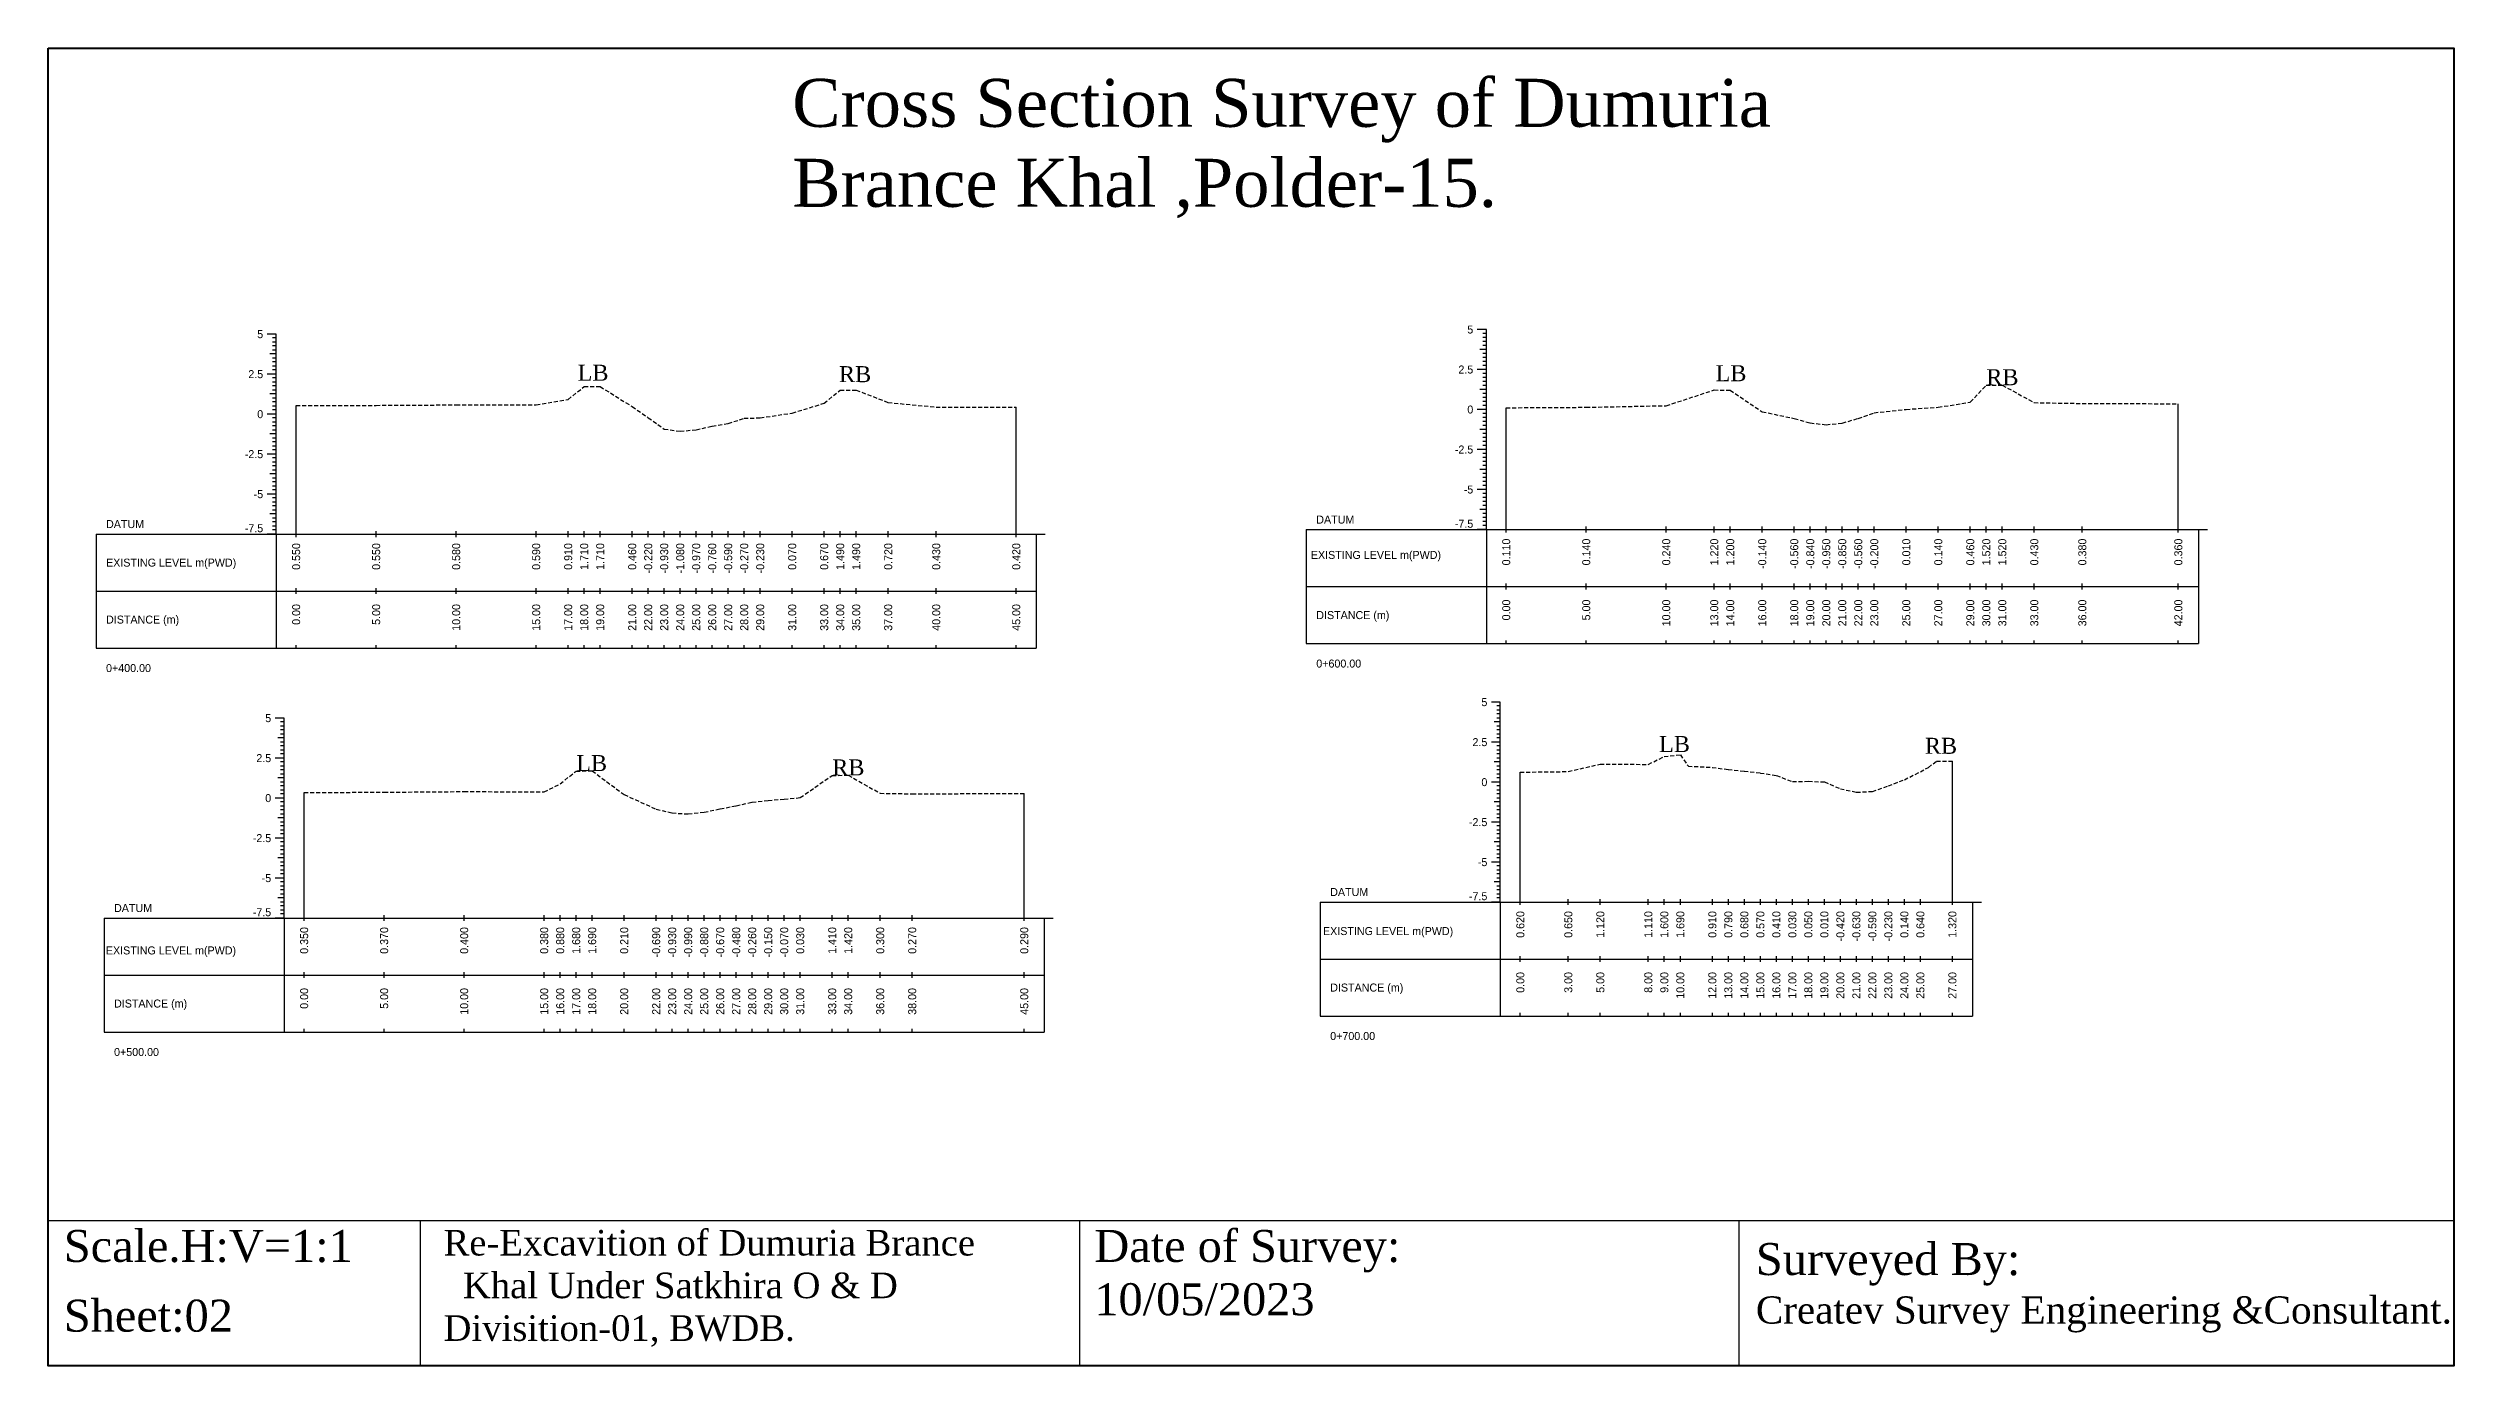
# Model space of a CAD drawing. Header units: inches. Extents: x -603 to 646, y -2572 to -1030.
# Drawn here: x 106.5 to 256.8, y -1231.9 to -1149.5 of the extents above; entities that cross this region are included whole.
import ezdxf
from ezdxf.enums import TextEntityAlignment as Align

# ---------------------------------------------------------------- set-up
doc = ezdxf.new("R2010")
doc.units = ezdxf.units.IN
doc.header["$MEASUREMENT"] = 0
doc.linetypes.add('HIDDEN', pattern=[0.375, 0.25, -0.125])
doc.layers.add('CS_Drawing', color=7, linetype='Continuous')
doc.layers.add('GL', color=3, linetype='HIDDEN')
doc.styles.add('romans', font='romans.shx')

msp = doc.modelspace()

# ---------------------------------------------------------------- linework, layer by layer
at = {"color": 4, "lineweight": 40}
msp.add_lwpolyline([(106.5, -1149.5), (256.84, -1149.5), (256.84, -1231.87), (106.5, -1231.87)], close=True, dxfattribs=at)
for points in [[(256.84, -1149.5), (256.84, -1231.87)], [(106.5, -1222.79), (256.84, -1222.79)], [(106.5, -1222.79), (106.5, -1231.87)], [(129.75, -1222.79), (129.75, -1231.87)], [(170.95, -1222.79), (170.95, -1231.87)], [(212.15, -1222.79), (212.15, -1231.87)]]:
    msp.add_lwpolyline(points)
at = {"layer": 'CS_Drawing'}
for p, q in [((120.75, -1167.38), (120.19, -1167.38)), ((120.75, -1167.38), (120.36, -1167.38)), ((120.75, -1167.38), (120.53, -1167.38)), ((120.75, -1167.62), (120.53, -1167.62)), ((120.75, -1167.88), (120.53, -1167.88)), ((120.75, -1168.12), (120.53, -1168.12)), ((120.75, -1179.88), (120.75, -1167.38)), ((196.38, -1167.09), (195.81, -1167.09)), ((196.38, -1167.09), (195.98, -1167.09)), ((196.38, -1167.09), (196.15, -1167.09)), ((196.38, -1167.34), (196.15, -1167.34)), ((196.38, -1167.59), (196.15, -1167.59)), ((196.38, -1167.84), (196.15, -1167.84)), ((196.38, -1168.09), (196.15, -1168.09)), ((196.38, -1179.59), (196.38, -1167.09)), ((120.75, -1168.62), (120.36, -1168.62)), ((120.75, -1168.38), (120.53, -1168.38)), ((120.75, -1168.62), (120.53, -1168.62)), ((120.75, -1168.88), (120.53, -1168.88)), ((120.75, -1169.12), (120.53, -1169.12)), ((120.75, -1169.38), (120.53, -1169.38)), ((120.75, -1169.62), (120.53, -1169.62)), ((196.38, -1169.59), (195.81, -1169.59)), ((196.38, -1168.34), (195.98, -1168.34)), ((196.38, -1169.59), (195.98, -1169.59)), ((196.38, -1168.34), (196.15, -1168.34)), ((196.38, -1168.59), (196.15, -1168.59)), ((196.38, -1168.84), (196.15, -1168.84)), ((196.38, -1169.09), (196.15, -1169.09)), ((196.38, -1169.34), (196.15, -1169.34)), ((196.38, -1169.59), (196.15, -1169.59)), ((120.75, -1169.88), (120.19, -1169.88)), ((120.75, -1169.88), (120.36, -1169.88)), ((120.75, -1171.12), (120.36, -1171.12)), ((120.75, -1169.88), (120.53, -1169.88)), ((120.75, -1170.12), (120.53, -1170.12)), ((120.75, -1170.38), (120.53, -1170.38)), ((120.75, -1170.62), (120.53, -1170.62)), ((120.75, -1170.88), (120.53, -1170.88)), ((120.75, -1171.12), (120.53, -1171.12)), ((196.38, -1170.84), (195.98, -1170.84)), ((196.38, -1169.84), (196.15, -1169.84)), ((196.38, -1170.09), (196.15, -1170.09)), ((196.38, -1170.34), (196.15, -1170.34)), ((196.38, -1170.59), (196.15, -1170.59)), ((196.38, -1170.84), (196.15, -1170.84)), ((196.38, -1171.09), (196.15, -1171.09)), ((120.75, -1172.38), (120.19, -1172.38)), ((120.75, -1172.38), (120.36, -1172.38)), ((120.75, -1171.38), (120.53, -1171.38)), ((120.75, -1171.62), (120.53, -1171.62)), ((120.75, -1171.88), (120.53, -1171.88)), ((120.75, -1172.12), (120.53, -1172.12)), ((120.75, -1172.38), (120.53, -1172.38)), ((120.75, -1172.62), (120.53, -1172.62)), ((122, -1179.88), (122, -1171.83)), ((167, -1179.88), (167, -1171.95)), ((196.38, -1172.09), (195.81, -1172.09)), ((196.38, -1172.09), (195.98, -1172.09)), ((196.38, -1171.34), (196.15, -1171.34)), ((196.38, -1171.59), (196.15, -1171.59)), ((196.38, -1171.84), (196.15, -1171.84)), ((196.38, -1172.09), (196.15, -1172.09)), ((196.38, -1172.34), (196.15, -1172.34)), ((196.38, -1172.59), (196.15, -1172.59)), ((197.62, -1179.59), (197.62, -1171.98)), ((239.62, -1179.59), (239.62, -1171.73)), ((120.75, -1173.62), (120.36, -1173.62)), ((120.75, -1172.88), (120.53, -1172.88)), ((120.75, -1173.12), (120.53, -1173.12)), ((120.75, -1173.38), (120.53, -1173.38)), ((120.75, -1173.62), (120.53, -1173.62)), ((120.75, -1173.88), (120.53, -1173.88)), ((120.75, -1174.12), (120.53, -1174.12)), ((196.38, -1173.34), (195.98, -1173.34)), ((196.38, -1172.84), (196.15, -1172.84)), ((196.38, -1173.09), (196.15, -1173.09)), ((196.38, -1173.34), (196.15, -1173.34)), ((196.38, -1173.59), (196.15, -1173.59)), ((196.38, -1173.84), (196.15, -1173.84)), ((196.38, -1174.09), (196.15, -1174.09)), ((120.75, -1174.88), (120.19, -1174.88)), ((120.75, -1174.88), (120.36, -1174.88)), ((120.75, -1174.38), (120.53, -1174.38)), ((120.75, -1174.62), (120.53, -1174.62)), ((120.75, -1174.88), (120.53, -1174.88)), ((120.75, -1175.12), (120.53, -1175.12)), ((120.75, -1175.38), (120.53, -1175.38)), ((120.75, -1175.62), (120.53, -1175.62)), ((196.38, -1174.59), (195.81, -1174.59)), ((196.38, -1174.59), (195.98, -1174.59)), ((196.38, -1174.34), (196.15, -1174.34)), ((196.38, -1174.59), (196.15, -1174.59)), ((196.38, -1174.84), (196.15, -1174.84)), ((196.38, -1175.09), (196.15, -1175.09)), ((196.38, -1175.34), (196.15, -1175.34)), ((196.38, -1175.59), (196.15, -1175.59)), ((120.75, -1176.12), (120.36, -1176.12)), ((120.75, -1175.88), (120.53, -1175.88)), ((120.75, -1176.12), (120.53, -1176.12)), ((120.75, -1176.38), (120.53, -1176.38)), ((120.75, -1176.62), (120.53, -1176.62)), ((120.75, -1176.88), (120.53, -1176.88)), ((120.75, -1177.12), (120.53, -1177.12)), ((196.38, -1177.09), (195.81, -1177.09)), ((196.38, -1175.84), (195.98, -1175.84)), ((196.38, -1177.09), (195.98, -1177.09)), ((196.38, -1175.84), (196.15, -1175.84)), ((196.38, -1176.09), (196.15, -1176.09)), ((196.38, -1176.34), (196.15, -1176.34)), ((196.38, -1176.59), (196.15, -1176.59)), ((196.38, -1176.84), (196.15, -1176.84)), ((196.38, -1177.09), (196.15, -1177.09)), ((120.75, -1177.38), (120.19, -1177.38)), ((120.75, -1177.38), (120.36, -1177.38)), ((120.75, -1178.62), (120.36, -1178.62)), ((120.75, -1177.38), (120.53, -1177.38)), ((120.75, -1177.62), (120.53, -1177.62)), ((120.75, -1177.88), (120.53, -1177.88)), ((120.75, -1178.12), (120.53, -1178.12)), ((120.75, -1178.38), (120.53, -1178.38)), ((120.75, -1178.62), (120.53, -1178.62)), ((196.38, -1178.34), (195.98, -1178.34)), ((196.38, -1177.34), (196.15, -1177.34)), ((196.38, -1177.59), (196.15, -1177.59)), ((196.38, -1177.84), (196.15, -1177.84)), ((196.38, -1178.09), (196.15, -1178.09)), ((196.38, -1178.34), (196.15, -1178.34)), ((196.38, -1178.59), (196.15, -1178.59)), ((109.5, -1179.88), (120.75, -1179.88)), ((109.5, -1179.88), (109.5, -1187)), ((120.75, -1179.88), (120.19, -1179.88)), ((120.75, -1179.88), (120.36, -1179.88)), ((120.75, -1178.88), (120.53, -1178.88)), ((120.75, -1179.12), (120.53, -1179.12)), ((120.75, -1179.38), (120.53, -1179.38)), ((120.75, -1179.62), (120.53, -1179.62)), ((120.75, -1179.88), (120.53, -1179.88)), ((120.75, -1179.88), (168.25, -1179.88)), ((120.75, -1179.88), (120.75, -1187)), ((122, -1180.06), (122, -1179.69)), ((127, -1180.06), (127, -1179.69)), ((132, -1180.06), (132, -1179.69)), ((137, -1180.06), (137, -1179.69)), ((139, -1180.06), (139, -1179.69)), ((140, -1180.06), (140, -1179.69)), ((141, -1180.06), (141, -1179.69)), ((143, -1180.06), (143, -1179.69)), ((144, -1180.06), (144, -1179.69)), ((145, -1180.06), (145, -1179.69)), ((146, -1180.06), (146, -1179.69)), ((147, -1180.06), (147, -1179.69)), ((148, -1180.06), (148, -1179.69)), ((149, -1180.06), (149, -1179.69)), ((150, -1180.06), (150, -1179.69)), ((151, -1180.06), (151, -1179.69)), ((153, -1180.06), (153, -1179.69)), ((155, -1180.06), (155, -1179.69)), ((156, -1180.06), (156, -1179.69)), ((157, -1180.06), (157, -1179.69)), ((159, -1180.06), (159, -1179.69)), ((162, -1180.06), (162, -1179.69)), ((167, -1180.06), (167, -1179.69)), ((168.25, -1179.88), (168.81, -1179.88)), ((168.25, -1179.88), (168.64, -1179.88)), ((168.25, -1179.88), (168.47, -1179.88)), ((168.25, -1179.88), (168.25, -1187)), ((185.12, -1179.59), (196.38, -1179.59)), ((185.12, -1179.59), (185.12, -1186.72)), ((196.38, -1179.59), (195.81, -1179.59)), ((196.38, -1179.59), (195.98, -1179.59)), ((196.38, -1178.84), (196.15, -1178.84)), ((196.38, -1179.09), (196.15, -1179.09)), ((196.38, -1179.34), (196.15, -1179.34)), ((196.38, -1179.59), (196.15, -1179.59)), ((196.38, -1179.59), (240.88, -1179.59)), ((196.38, -1179.59), (196.38, -1186.72)), ((197.62, -1179.78), (197.62, -1179.41)), ((202.62, -1179.78), (202.62, -1179.41)), ((207.62, -1179.78), (207.62, -1179.41)), ((210.62, -1179.78), (210.62, -1179.41)), ((211.62, -1179.78), (211.62, -1179.41)), ((213.62, -1179.78), (213.62, -1179.41)), ((215.62, -1179.78), (215.62, -1179.41)), ((216.62, -1179.78), (216.62, -1179.41)), ((217.62, -1179.78), (217.62, -1179.41)), ((218.62, -1179.78), (218.62, -1179.41)), ((219.62, -1179.78), (219.62, -1179.41)), ((220.62, -1179.78), (220.62, -1179.41)), ((222.62, -1179.78), (222.62, -1179.41)), ((224.62, -1179.78), (224.62, -1179.41)), ((226.62, -1179.78), (226.62, -1179.41)), ((227.62, -1179.78), (227.62, -1179.41)), ((228.62, -1179.78), (228.62, -1179.41)), ((230.62, -1179.78), (230.62, -1179.41)), ((233.62, -1179.78), (233.62, -1179.41)), ((239.62, -1179.78), (239.62, -1179.41)), ((240.88, -1179.59), (241.44, -1179.59)), ((240.88, -1179.59), (241.27, -1179.59)), ((240.88, -1179.59), (241.1, -1179.59)), ((240.88, -1179.59), (240.88, -1186.72)), ((185.12, -1183.16), (196.38, -1183.16)), ((196.38, -1183.16), (240.88, -1183.16)), ((196.38, -1183.16), (240.88, -1183.16)), ((197.62, -1183.34), (197.62, -1182.97)), ((202.62, -1183.34), (202.62, -1182.97)), ((207.62, -1183.34), (207.62, -1182.97)), ((210.62, -1183.34), (210.62, -1182.97)), ((211.62, -1183.34), (211.62, -1182.97)), ((213.62, -1183.34), (213.62, -1182.97)), ((215.62, -1183.34), (215.62, -1182.97)), ((216.62, -1183.34), (216.62, -1182.97)), ((217.62, -1183.34), (217.62, -1182.97)), ((218.62, -1183.34), (218.62, -1182.97)), ((219.62, -1183.34), (219.62, -1182.97)), ((220.62, -1183.34), (220.62, -1182.97)), ((222.62, -1183.34), (222.62, -1182.97)), ((224.62, -1183.34), (224.62, -1182.97)), ((226.62, -1183.34), (226.62, -1182.97)), ((227.62, -1183.34), (227.62, -1182.97)), ((228.62, -1183.34), (228.62, -1182.97)), ((230.62, -1183.34), (230.62, -1182.97)), ((233.62, -1183.34), (233.62, -1182.97)), ((239.62, -1183.34), (239.62, -1182.97)), ((109.5, -1183.44), (120.75, -1183.44)), ((120.75, -1183.44), (168.25, -1183.44)), ((120.75, -1183.44), (168.25, -1183.44)), ((122, -1183.62), (122, -1183.25)), ((127, -1183.62), (127, -1183.25)), ((132, -1183.62), (132, -1183.25)), ((137, -1183.62), (137, -1183.25)), ((139, -1183.62), (139, -1183.25)), ((140, -1183.62), (140, -1183.25)), ((141, -1183.62), (141, -1183.25)), ((143, -1183.62), (143, -1183.25)), ((144, -1183.62), (144, -1183.25)), ((145, -1183.62), (145, -1183.25)), ((146, -1183.62), (146, -1183.25)), ((147, -1183.62), (147, -1183.25)), ((148, -1183.62), (148, -1183.25)), ((149, -1183.62), (149, -1183.25)), ((150, -1183.62), (150, -1183.25)), ((151, -1183.62), (151, -1183.25)), ((153, -1183.62), (153, -1183.25)), ((155, -1183.62), (155, -1183.25)), ((156, -1183.62), (156, -1183.25)), ((157, -1183.62), (157, -1183.25)), ((159, -1183.62), (159, -1183.25)), ((162, -1183.62), (162, -1183.25)), ((167, -1183.62), (167, -1183.25)), ((109.5, -1187), (120.75, -1187)), ((120.75, -1187), (168.25, -1187)), ((122, -1187), (122, -1186.81)), ((127, -1187), (127, -1186.81)), ((132, -1187), (132, -1186.81)), ((137, -1187), (137, -1186.81)), ((139, -1187), (139, -1186.81)), ((140, -1187), (140, -1186.81)), ((141, -1187), (141, -1186.81)), ((143, -1187), (143, -1186.81)), ((144, -1187), (144, -1186.81)), ((145, -1187), (145, -1186.81)), ((146, -1187), (146, -1186.81)), ((147, -1187), (147, -1186.81)), ((148, -1187), (148, -1186.81)), ((149, -1187), (149, -1186.81)), ((150, -1187), (150, -1186.81)), ((151, -1187), (151, -1186.81)), ((153, -1187), (153, -1186.81)), ((155, -1187), (155, -1186.81)), ((156, -1187), (156, -1186.81)), ((157, -1187), (157, -1186.81)), ((159, -1187), (159, -1186.81)), ((162, -1187), (162, -1186.81)), ((167, -1187), (167, -1186.81)), ((185.12, -1186.72), (196.38, -1186.72)), ((196.38, -1186.72), (240.88, -1186.72)), ((197.62, -1186.72), (197.62, -1186.53)), ((202.62, -1186.72), (202.62, -1186.53)), ((207.62, -1186.72), (207.62, -1186.53)), ((210.62, -1186.72), (210.62, -1186.53)), ((211.62, -1186.72), (211.62, -1186.53)), ((213.62, -1186.72), (213.62, -1186.53)), ((215.62, -1186.72), (215.62, -1186.53)), ((216.62, -1186.72), (216.62, -1186.53)), ((217.62, -1186.72), (217.62, -1186.53)), ((218.62, -1186.72), (218.62, -1186.53)), ((219.62, -1186.72), (219.62, -1186.53)), ((220.62, -1186.72), (220.62, -1186.53)), ((222.62, -1186.72), (222.62, -1186.53)), ((224.62, -1186.72), (224.62, -1186.53)), ((226.62, -1186.72), (226.62, -1186.53)), ((227.62, -1186.72), (227.62, -1186.53)), ((228.62, -1186.72), (228.62, -1186.53)), ((230.62, -1186.72), (230.62, -1186.53)), ((233.62, -1186.72), (233.62, -1186.53)), ((239.62, -1186.72), (239.62, -1186.53)), ((197.25, -1190.38), (196.69, -1190.38)), ((197.25, -1190.38), (196.86, -1190.38)), ((197.25, -1190.38), (197.03, -1190.38)), ((197.25, -1190.62), (197.03, -1190.62)), ((197.25, -1202.88), (197.25, -1190.38)), ((121.25, -1191.38), (120.69, -1191.38)), ((121.25, -1191.38), (120.86, -1191.38)), ((121.25, -1191.38), (121.03, -1191.38)), ((121.25, -1191.62), (121.03, -1191.62)), ((121.25, -1191.88), (121.03, -1191.88)), ((121.25, -1192.12), (121.03, -1192.12)), ((121.25, -1203.88), (121.25, -1191.38)), ((197.25, -1191.62), (196.86, -1191.62)), ((197.25, -1190.88), (197.03, -1190.88)), ((197.25, -1191.12), (197.03, -1191.12)), ((197.25, -1191.38), (197.03, -1191.38)), ((197.25, -1191.62), (197.03, -1191.62)), ((197.25, -1191.88), (197.03, -1191.88)), ((197.25, -1192.12), (197.03, -1192.12)), ((121.25, -1192.62), (120.86, -1192.62)), ((121.25, -1192.38), (121.03, -1192.38)), ((121.25, -1192.62), (121.03, -1192.62)), ((121.25, -1192.88), (121.03, -1192.88)), ((121.25, -1193.12), (121.03, -1193.12)), ((121.25, -1193.38), (121.03, -1193.38)), ((121.25, -1193.62), (121.03, -1193.62)), ((197.25, -1192.88), (196.69, -1192.88)), ((197.25, -1192.88), (196.86, -1192.88)), ((197.25, -1192.38), (197.03, -1192.38)), ((197.25, -1192.62), (197.03, -1192.62)), ((197.25, -1192.88), (197.03, -1192.88)), ((197.25, -1193.12), (197.03, -1193.12)), ((197.25, -1193.38), (197.03, -1193.38)), ((197.25, -1193.62), (197.03, -1193.62)), ((121.25, -1193.88), (120.69, -1193.88)), ((121.25, -1193.88), (120.86, -1193.88)), ((121.25, -1195.12), (120.86, -1195.12)), ((121.25, -1193.88), (121.03, -1193.88)), ((121.25, -1194.12), (121.03, -1194.12)), ((121.25, -1194.38), (121.03, -1194.38)), ((121.25, -1194.62), (121.03, -1194.62)), ((121.25, -1194.88), (121.03, -1194.88)), ((121.25, -1195.12), (121.03, -1195.12)), ((197.25, -1194.12), (196.86, -1194.12)), ((197.25, -1193.88), (197.03, -1193.88)), ((197.25, -1194.12), (197.03, -1194.12)), ((197.25, -1194.38), (197.03, -1194.38)), ((197.25, -1194.62), (197.03, -1194.62)), ((197.25, -1194.88), (197.03, -1194.88)), ((197.25, -1195.12), (197.03, -1195.12)), ((198.5, -1202.88), (198.5, -1194.76)), ((225.5, -1202.88), (225.5, -1194.06)), ((121.25, -1196.38), (120.69, -1196.38)), ((121.25, -1196.38), (120.86, -1196.38)), ((121.25, -1195.38), (121.03, -1195.38)), ((121.25, -1195.62), (121.03, -1195.62)), ((121.25, -1195.88), (121.03, -1195.88)), ((121.25, -1196.12), (121.03, -1196.12)), ((121.25, -1196.38), (121.03, -1196.38)), ((121.25, -1196.62), (121.03, -1196.62)), ((122.5, -1203.88), (122.5, -1196.03)), ((167.5, -1203.88), (167.5, -1196.09)), ((197.25, -1195.38), (196.69, -1195.38)), ((197.25, -1195.38), (196.86, -1195.38)), ((197.25, -1196.62), (196.86, -1196.62)), ((197.25, -1195.38), (197.03, -1195.38)), ((197.25, -1195.62), (197.03, -1195.62)), ((197.25, -1195.88), (197.03, -1195.88)), ((197.25, -1196.12), (197.03, -1196.12)), ((197.25, -1196.38), (197.03, -1196.38)), ((197.25, -1196.62), (197.03, -1196.62)), ((121.25, -1197.62), (120.86, -1197.62)), ((121.25, -1196.88), (121.03, -1196.88)), ((121.25, -1197.12), (121.03, -1197.12)), ((121.25, -1197.38), (121.03, -1197.38)), ((121.25, -1197.62), (121.03, -1197.62)), ((121.25, -1197.88), (121.03, -1197.88)), ((121.25, -1198.12), (121.03, -1198.12)), ((197.25, -1197.88), (196.69, -1197.88)), ((197.25, -1197.88), (196.86, -1197.88)), ((197.25, -1196.88), (197.03, -1196.88)), ((197.25, -1197.12), (197.03, -1197.12)), ((197.25, -1197.38), (197.03, -1197.38)), ((197.25, -1197.62), (197.03, -1197.62)), ((197.25, -1197.88), (197.03, -1197.88)), ((197.25, -1198.12), (197.03, -1198.12)), ((121.25, -1198.88), (120.69, -1198.88)), ((121.25, -1198.88), (120.86, -1198.88)), ((121.25, -1198.38), (121.03, -1198.38)), ((121.25, -1198.62), (121.03, -1198.62)), ((121.25, -1198.88), (121.03, -1198.88)), ((121.25, -1199.12), (121.03, -1199.12)), ((121.25, -1199.38), (121.03, -1199.38)), ((121.25, -1199.62), (121.03, -1199.62)), ((197.25, -1199.12), (196.86, -1199.12)), ((197.25, -1198.38), (197.03, -1198.38)), ((197.25, -1198.62), (197.03, -1198.62)), ((197.25, -1198.88), (197.03, -1198.88)), ((197.25, -1199.12), (197.03, -1199.12)), ((197.25, -1199.38), (197.03, -1199.38)), ((197.25, -1199.62), (197.03, -1199.62)), ((121.25, -1200.12), (120.86, -1200.12)), ((121.25, -1199.88), (121.03, -1199.88)), ((121.25, -1200.12), (121.03, -1200.12)), ((121.25, -1200.38), (121.03, -1200.38)), ((121.25, -1200.62), (121.03, -1200.62)), ((121.25, -1200.88), (121.03, -1200.88)), ((121.25, -1201.12), (121.03, -1201.12)), ((197.25, -1200.38), (196.69, -1200.38)), ((197.25, -1200.38), (196.86, -1200.38)), ((197.25, -1199.88), (197.03, -1199.88)), ((197.25, -1200.12), (197.03, -1200.12)), ((197.25, -1200.38), (197.03, -1200.38)), ((197.25, -1200.62), (197.03, -1200.62)), ((197.25, -1200.88), (197.03, -1200.88)), ((197.25, -1201.12), (197.03, -1201.12)), ((121.25, -1201.38), (120.69, -1201.38)), ((121.25, -1201.38), (120.86, -1201.38)), ((121.25, -1202.62), (120.86, -1202.62)), ((121.25, -1201.38), (121.03, -1201.38)), ((121.25, -1201.62), (121.03, -1201.62)), ((121.25, -1201.88), (121.03, -1201.88)), ((121.25, -1202.12), (121.03, -1202.12)), ((121.25, -1202.38), (121.03, -1202.38)), ((121.25, -1202.62), (121.03, -1202.62)), ((197.25, -1201.62), (196.86, -1201.62)), ((197.25, -1201.38), (197.03, -1201.38)), ((197.25, -1201.62), (197.03, -1201.62)), ((197.25, -1201.88), (197.03, -1201.88)), ((197.25, -1202.12), (197.03, -1202.12)), ((197.25, -1202.38), (197.03, -1202.38)), ((197.25, -1202.62), (197.03, -1202.62)), ((198.5, -1203.06), (198.5, -1202.69)), ((201.5, -1203.06), (201.5, -1202.69)), ((203.5, -1203.06), (203.5, -1202.69)), ((206.5, -1203.06), (206.5, -1202.69)), ((207.5, -1203.06), (207.5, -1202.69)), ((208.5, -1203.06), (208.5, -1202.69)), ((210.5, -1203.06), (210.5, -1202.69)), ((211.5, -1203.06), (211.5, -1202.69)), ((212.5, -1203.06), (212.5, -1202.69)), ((213.5, -1203.06), (213.5, -1202.69)), ((214.5, -1203.06), (214.5, -1202.69)), ((215.5, -1203.06), (215.5, -1202.69)), ((216.5, -1203.06), (216.5, -1202.69)), ((217.5, -1203.06), (217.5, -1202.69)), ((218.5, -1203.06), (218.5, -1202.69)), ((219.5, -1203.06), (219.5, -1202.69)), ((220.5, -1203.06), (220.5, -1202.69)), ((221.5, -1203.06), (221.5, -1202.69)), ((222.5, -1203.06), (222.5, -1202.69)), ((223.5, -1203.06), (223.5, -1202.69)), ((225.5, -1203.06), (225.5, -1202.69)), ((110, -1203.88), (121.25, -1203.88)), ((110, -1203.88), (110, -1211)), ((121.25, -1203.88), (120.69, -1203.88)), ((121.25, -1203.88), (120.86, -1203.88)), ((121.25, -1202.88), (121.03, -1202.88)), ((121.25, -1203.12), (121.03, -1203.12)), ((121.25, -1203.38), (121.03, -1203.38)), ((121.25, -1203.62), (121.03, -1203.62)), ((121.25, -1203.88), (121.03, -1203.88)), ((121.25, -1203.88), (168.75, -1203.88)), ((121.25, -1203.88), (121.25, -1211)), ((122.5, -1204.06), (122.5, -1203.69)), ((127.5, -1204.06), (127.5, -1203.69)), ((132.5, -1204.06), (132.5, -1203.69)), ((137.5, -1204.06), (137.5, -1203.69)), ((138.5, -1204.06), (138.5, -1203.69)), ((139.5, -1204.06), (139.5, -1203.69)), ((140.5, -1204.06), (140.5, -1203.69)), ((142.5, -1204.06), (142.5, -1203.69)), ((144.5, -1204.06), (144.5, -1203.69)), ((145.5, -1204.06), (145.5, -1203.69)), ((146.5, -1204.06), (146.5, -1203.69)), ((147.5, -1204.06), (147.5, -1203.69)), ((148.5, -1204.06), (148.5, -1203.69)), ((149.5, -1204.06), (149.5, -1203.69)), ((150.5, -1204.06), (150.5, -1203.69)), ((151.5, -1204.06), (151.5, -1203.69)), ((152.5, -1204.06), (152.5, -1203.69)), ((153.5, -1204.06), (153.5, -1203.69)), ((155.5, -1204.06), (155.5, -1203.69)), ((156.5, -1204.06), (156.5, -1203.69)), ((158.5, -1204.06), (158.5, -1203.69)), ((160.5, -1204.06), (160.5, -1203.69)), ((167.5, -1204.06), (167.5, -1203.69)), ((168.75, -1203.88), (169.31, -1203.88)), ((168.75, -1203.88), (169.14, -1203.88)), ((168.75, -1203.88), (168.97, -1203.88)), ((168.75, -1203.88), (168.75, -1211)), ((186, -1202.88), (197.25, -1202.88)), ((186, -1202.88), (186, -1210)), ((197.25, -1202.88), (196.69, -1202.88)), ((197.25, -1202.88), (196.86, -1202.88)), ((197.25, -1202.88), (197.03, -1202.88)), ((197.25, -1202.88), (226.75, -1202.88)), ((197.25, -1202.88), (197.25, -1210)), ((226.75, -1202.88), (227.31, -1202.88)), ((226.75, -1202.88), (227.14, -1202.88)), ((226.75, -1202.88), (226.97, -1202.88)), ((226.75, -1202.88), (226.75, -1210)), ((186, -1206.44), (197.25, -1206.44)), ((197.25, -1206.44), (226.75, -1206.44)), ((197.25, -1206.44), (226.75, -1206.44)), ((198.5, -1206.62), (198.5, -1206.25)), ((201.5, -1206.62), (201.5, -1206.25)), ((203.5, -1206.62), (203.5, -1206.25)), ((206.5, -1206.62), (206.5, -1206.25)), ((207.5, -1206.62), (207.5, -1206.25)), ((208.5, -1206.62), (208.5, -1206.25)), ((210.5, -1206.62), (210.5, -1206.25)), ((211.5, -1206.62), (211.5, -1206.25)), ((212.5, -1206.62), (212.5, -1206.25)), ((213.5, -1206.62), (213.5, -1206.25)), ((214.5, -1206.62), (214.5, -1206.25)), ((215.5, -1206.62), (215.5, -1206.25)), ((216.5, -1206.62), (216.5, -1206.25)), ((217.5, -1206.62), (217.5, -1206.25)), ((218.5, -1206.62), (218.5, -1206.25)), ((219.5, -1206.62), (219.5, -1206.25)), ((220.5, -1206.62), (220.5, -1206.25)), ((221.5, -1206.62), (221.5, -1206.25)), ((222.5, -1206.62), (222.5, -1206.25)), ((223.5, -1206.62), (223.5, -1206.25)), ((225.5, -1206.62), (225.5, -1206.25)), ((110, -1207.44), (121.25, -1207.44)), ((121.25, -1207.44), (168.75, -1207.44)), ((121.25, -1207.44), (168.75, -1207.44)), ((122.5, -1207.62), (122.5, -1207.25)), ((127.5, -1207.62), (127.5, -1207.25)), ((132.5, -1207.62), (132.5, -1207.25)), ((137.5, -1207.62), (137.5, -1207.25)), ((138.5, -1207.62), (138.5, -1207.25)), ((139.5, -1207.62), (139.5, -1207.25)), ((140.5, -1207.62), (140.5, -1207.25)), ((142.5, -1207.62), (142.5, -1207.25)), ((144.5, -1207.62), (144.5, -1207.25)), ((145.5, -1207.62), (145.5, -1207.25)), ((146.5, -1207.62), (146.5, -1207.25)), ((147.5, -1207.62), (147.5, -1207.25)), ((148.5, -1207.62), (148.5, -1207.25)), ((149.5, -1207.62), (149.5, -1207.25)), ((150.5, -1207.62), (150.5, -1207.25)), ((151.5, -1207.62), (151.5, -1207.25)), ((152.5, -1207.62), (152.5, -1207.25)), ((153.5, -1207.62), (153.5, -1207.25)), ((155.5, -1207.62), (155.5, -1207.25)), ((156.5, -1207.62), (156.5, -1207.25)), ((158.5, -1207.62), (158.5, -1207.25)), ((160.5, -1207.62), (160.5, -1207.25)), ((167.5, -1207.62), (167.5, -1207.25)), ((186, -1210), (197.25, -1210)), ((197.25, -1210), (226.75, -1210)), ((198.5, -1210), (198.5, -1209.81)), ((201.5, -1210), (201.5, -1209.81)), ((203.5, -1210), (203.5, -1209.81)), ((206.5, -1210), (206.5, -1209.81)), ((207.5, -1210), (207.5, -1209.81)), ((208.5, -1210), (208.5, -1209.81)), ((210.5, -1210), (210.5, -1209.81)), ((211.5, -1210), (211.5, -1209.81)), ((212.5, -1210), (212.5, -1209.81)), ((213.5, -1210), (213.5, -1209.81)), ((214.5, -1210), (214.5, -1209.81)), ((215.5, -1210), (215.5, -1209.81)), ((216.5, -1210), (216.5, -1209.81)), ((217.5, -1210), (217.5, -1209.81)), ((218.5, -1210), (218.5, -1209.81)), ((219.5, -1210), (219.5, -1209.81)), ((220.5, -1210), (220.5, -1209.81)), ((221.5, -1210), (221.5, -1209.81)), ((222.5, -1210), (222.5, -1209.81)), ((223.5, -1210), (223.5, -1209.81)), ((225.5, -1210), (225.5, -1209.81)), ((110, -1211), (121.25, -1211)), ((121.25, -1211), (168.75, -1211)), ((122.5, -1211), (122.5, -1210.81)), ((127.5, -1211), (127.5, -1210.81)), ((132.5, -1211), (132.5, -1210.81)), ((137.5, -1211), (137.5, -1210.81)), ((138.5, -1211), (138.5, -1210.81)), ((139.5, -1211), (139.5, -1210.81)), ((140.5, -1211), (140.5, -1210.81)), ((142.5, -1211), (142.5, -1210.81)), ((144.5, -1211), (144.5, -1210.81)), ((145.5, -1211), (145.5, -1210.81)), ((146.5, -1211), (146.5, -1210.81)), ((147.5, -1211), (147.5, -1210.81)), ((148.5, -1211), (148.5, -1210.81)), ((149.5, -1211), (149.5, -1210.81)), ((150.5, -1211), (150.5, -1210.81)), ((151.5, -1211), (151.5, -1210.81)), ((152.5, -1211), (152.5, -1210.81)), ((153.5, -1211), (153.5, -1210.81)), ((155.5, -1211), (155.5, -1210.81)), ((156.5, -1211), (156.5, -1210.81)), ((158.5, -1211), (158.5, -1210.81)), ((160.5, -1211), (160.5, -1210.81)), ((167.5, -1211), (167.5, -1210.81))]:
    msp.add_line(p, q, dxfattribs=at)
at = {"layer": 'GL'}
for points in [[(122, -1171.83), (127, -1171.83), (132, -1171.8), (137, -1171.79), (139, -1171.46), (140, -1170.66), (141, -1170.66), (143, -1171.91), (144, -1172.6), (145, -1173.31), (146, -1173.45), (147, -1173.35), (148, -1173.13), (149, -1172.96), (150, -1172.64), (151, -1172.61), (153, -1172.31), (155, -1171.7), (156, -1170.88), (157, -1170.88), (159, -1171.65), (162, -1171.94), (167, -1171.95)], [(197.62, -1171.98), (202.62, -1171.95), (207.62, -1171.85), (210.62, -1170.87), (211.62, -1170.89), (213.62, -1172.23), (215.62, -1172.65), (216.62, -1172.93), (217.62, -1173.04), (218.62, -1172.94), (219.62, -1172.65), (220.62, -1172.29), (222.62, -1172.08), (224.62, -1171.95), (226.62, -1171.63), (227.62, -1170.57), (228.62, -1170.57), (230.62, -1171.66), (233.62, -1171.71), (239.62, -1171.73)], [(198.5, -1194.76), (201.5, -1194.72), (203.5, -1194.26), (206.5, -1194.27), (207.5, -1193.78), (208.5, -1193.68), (209, -1194.38), (210.5, -1194.46), (211.5, -1194.59), (212.5, -1194.69), (213.5, -1194.81), (214.5, -1194.96), (215.5, -1195.35), (216.5, -1195.33), (217.5, -1195.37), (218.5, -1195.8), (219.5, -1196.01), (220.5, -1195.96), (221.5, -1195.61), (222.5, -1195.23), (223.5, -1194.73), (224, -1194.46), (224.5, -1194.08), (225.5, -1194.06)], [(122.5, -1196.03), (127.5, -1196.01), (132.5, -1195.97), (137.5, -1195.99), (138.5, -1195.49), (139.5, -1194.69), (140.5, -1194.68), (142.5, -1196.16), (144.5, -1197.07), (145.5, -1197.31), (146.5, -1197.37), (147.5, -1197.26), (148.5, -1197.05), (149.5, -1196.86), (150.5, -1196.63), (151.5, -1196.53), (152.5, -1196.44), (153.5, -1196.35), (155.5, -1194.96), (156.5, -1194.95), (158.5, -1196.08), (160.5, -1196.11), (167.5, -1196.09)]]:
    msp.add_lwpolyline(points, dxfattribs=at)

# ---------------------------------------------------------------- texts
at = {"attachment_point": 1, "style": 'romans'}
for s, insert, char_height, width in [('{\\fTimes New Roman|b0|i0|c0|p18;Cross Section Survey of Dumuria  Brance Khal ,Polder-15.}', (153, -1151.42), 3, 72.2837), ('{\\fTimes New Roman|b0|i0|c0|p18;LB}', (139.59, -1169.29), 1, 4.1943), ('{\\fTimes New Roman|b0|i0|c0|p18;RB}', (155.92, -1169.38), 1, 4.1943), ('{\\fTimes New Roman|b0|i0|c0|p18;LB}', (210.7, -1169.32), 1, 4.1943), ('{\\fTimes New Roman|b0|i0|c0|p18;RB}', (227.62, -1169.57), 1, 4.1943), ('{\\fTimes New Roman|b0|i0|c0|p18;LB}', (139.5, -1193.69), 1, 4.1943), ('{\\fTimes New Roman|b0|i0|c0|p18;LB}', (207.17, -1192.5), 1, 4.1943), ('{\\fTimes New Roman|b0|i0|c0|p18;RB}', (223.78, -1192.61), 1, 4.1943), ('{\\fTimes New Roman|b0|i0|c0|p18;RB}', (155.5, -1193.96), 1, 4.1943), ('{\\fTimes New Roman|b0|i0|c0|p18;Scale.H:V=1:1}', (107.48, -1223.37), 2, 22.2708), ('{\\fTimes New Roman|b0|i0|c0|p18;Re-Excavition of Dumuria Brance\\P  Khal Under Satkhira O & D    Divisition-01, BWDB.}', (131.21, -1223.37), 1.6, 38.8405), ('{\\fTimes New Roman|b0|i0|c0|p18;Date of Survey: 10/05/2023}', (171.88, -1223.37), 2, 22.2708), ('{\\fTimes New Roman|b0|i0|c0|p18;Surveyed By:                                     \\H0.85x;Createv Survey Engineering &Consultant.}', (213.22, -1224.19), 2, 45.2193), ('{\\fTimes New Roman|b0|i0|c0|p18;Sheet:02}', (107.48, -1227.73), 2, 38.8405)]:
    msp.add_mtext(s, dxfattribs=dict(at, insert=insert, char_height=char_height, width=width))
at = {"layer": 'CS_Drawing'}
for s, p in [('5', (119.94, -1167.38)), ('5', (195.56, -1167.09)), ('2.5', (119.94, -1169.88)), ('2.5', (195.56, -1169.59)), ('0', (119.94, -1172.38)), ('0', (195.56, -1172.09)), ('-2.5', (119.94, -1174.88)), ('-2.5', (195.56, -1174.59)), ('-5', (119.94, -1177.38)), ('-5', (195.56, -1177.09)), ('5', (196.44, -1190.38)), ('5', (120.44, -1191.38)), ('2.5', (120.44, -1193.88)), ('2.5', (196.44, -1192.88)), ('0', (196.44, -1195.38)), ('0', (120.44, -1196.38)), ('-2.5', (196.44, -1197.88)), ('-2.5', (120.44, -1198.88)), ('-5', (120.44, -1201.38)), ('-5', (196.44, -1200.38))]:
    msp.add_text(s, height=0.5, dxfattribs=at).set_placement(p, align=Align.MIDDLE_RIGHT)
for s, p in [('DATUM', (110.12, -1179.25)), ('DATUM', (185.75, -1178.97)), ('EXISTING LEVEL m(PWD)', (110.12, -1181.66)), ('EXISTING LEVEL m(PWD)', (185.41, -1181.18)), ('DISTANCE (m)', (185.75, -1184.94)), ('DISTANCE (m)', (110.12, -1185.22)), ('0+400.00', (110.12, -1188.25)), ('0+600.00', (185.75, -1187.97)), ('DATUM', (186.62, -1202.25)), ('DATUM', (110.62, -1203.25)), ('EXISTING LEVEL m(PWD)', (110.11, -1205.9)), ('EXISTING LEVEL m(PWD)', (186.17, -1204.69)), ('DISTANCE (m)', (186.62, -1208.22)), ('DISTANCE (m)', (110.62, -1209.22)), ('0+700.00', (186.62, -1211.25)), ('0+500.00', (110.62, -1212.25))]:
    msp.add_text(s, height=0.5, dxfattribs=at).set_placement(p, align=Align.MIDDLE_LEFT)
for p in [(119.94, -1179.76), (195.56, -1179.48), (196.44, -1202.76), (120.44, -1203.76)]:
    msp.add_text('-7.5', height=0.5, dxfattribs=at).set_placement(p, align=Align.RIGHT)
for s, p in [('0.550', (122, -1180.44)), ('0.550', (127, -1180.44)), ('0.580', (132, -1180.44)), ('0.590', (137, -1180.44)), ('0.910', (139, -1180.44)), ('1.710', (140, -1180.44)), ('1.710', (141, -1180.44)), ('0.460', (143, -1180.44)), ('-0.220', (144, -1180.44)), ('-0.930', (145, -1180.44)), ('-1.080', (146, -1180.44)), ('-0.970', (147, -1180.44)), ('-0.760', (148, -1180.44)), ('-0.590', (149, -1180.44)), ('-0.270', (150, -1180.44)), ('-0.230', (151, -1180.44)), ('0.070', (153, -1180.44)), ('0.670', (155, -1180.44)), ('1.490', (156, -1180.44)), ('1.490', (157, -1180.44)), ('0.720', (159, -1180.44)), ('0.430', (162, -1180.44)), ('0.420', (167, -1180.44)), ('0.110', (197.62, -1180.16)), ('0.140', (202.62, -1180.16)), ('0.240', (207.62, -1180.16)), ('1.220', (210.62, -1180.16)), ('1.200', (211.62, -1180.16)), ('-0.140', (213.62, -1180.16)), ('-0.560', (215.62, -1180.16)), ('-0.840', (216.62, -1180.16)), ('-0.950', (217.62, -1180.16)), ('-0.850', (218.62, -1180.16)), ('-0.560', (219.62, -1180.16)), ('-0.200', (220.62, -1180.16)), ('0.010', (222.62, -1180.16)), ('0.140', (224.62, -1180.16)), ('0.460', (226.62, -1180.16)), ('1.520', (227.62, -1180.16)), ('1.520', (228.62, -1180.16)), ('0.430', (230.62, -1180.16)), ('0.380', (233.62, -1180.16)), ('0.360', (239.62, -1180.16)), ('0.00', (122, -1184.25)), ('5.00', (127, -1184.25)), ('10.00', (132, -1184.25)), ('15.00', (137, -1184.25)), ('17.00', (139, -1184.25)), ('18.00', (140, -1184.25)), ('19.00', (141, -1184.25)), ('21.00', (143, -1184.25)), ('22.00', (144, -1184.25)), ('23.00', (145, -1184.25)), ('24.00', (146, -1184.25)), ('25.00', (147, -1184.25)), ('26.00', (148, -1184.25)), ('27.00', (149, -1184.25)), ('28.00', (150, -1184.25)), ('29.00', (151, -1184.25)), ('31.00', (153, -1184.25)), ('33.00', (155, -1184.25)), ('34.00', (156, -1184.25)), ('35.00', (157, -1184.25)), ('37.00', (159, -1184.25)), ('40.00', (162, -1184.25)), ('45.00', (167, -1184.25)), ('0.00', (197.62, -1183.97)), ('5.00', (202.62, -1183.97)), ('10.00', (207.62, -1183.97)), ('13.00', (210.62, -1183.97)), ('14.00', (211.62, -1183.97)), ('16.00', (213.62, -1183.97)), ('18.00', (215.62, -1183.97)), ('19.00', (216.62, -1183.97)), ('20.00', (217.62, -1183.97)), ('21.00', (218.62, -1183.97)), ('22.00', (219.62, -1183.97)), ('23.00', (220.62, -1183.97)), ('25.00', (222.62, -1183.97)), ('27.00', (224.62, -1183.97)), ('29.00', (226.62, -1183.97)), ('30.00', (227.62, -1183.97)), ('31.00', (228.62, -1183.97)), ('33.00', (230.62, -1183.97)), ('36.00', (233.62, -1183.97)), ('42.00', (239.62, -1183.97)), ('0.620', (198.5, -1203.44)), ('0.650', (201.5, -1203.44)), ('1.120', (203.5, -1203.44)), ('1.110', (206.5, -1203.44)), ('1.600', (207.5, -1203.44)), ('1.690', (208.5, -1203.44)), ('0.910', (210.5, -1203.44)), ('0.790', (211.5, -1203.44)), ('0.680', (212.5, -1203.44)), ('0.570', (213.5, -1203.44)), ('0.410', (214.5, -1203.44)), ('0.030', (215.5, -1203.44)), ('0.050', (216.5, -1203.44)), ('0.010', (217.5, -1203.44)), ('-0.420', (218.5, -1203.44)), ('-0.630', (219.5, -1203.44)), ('-0.590', (220.5, -1203.44)), ('-0.230', (221.5, -1203.44)), ('0.140', (222.5, -1203.44)), ('0.640', (223.5, -1203.44)), ('1.320', (225.5, -1203.44)), ('0.350', (122.5, -1204.44)), ('0.370', (127.5, -1204.44)), ('0.400', (132.5, -1204.44)), ('0.380', (137.5, -1204.44)), ('0.880', (138.5, -1204.44)), ('1.680', (139.5, -1204.44)), ('1.690', (140.5, -1204.44)), ('0.210', (142.5, -1204.44)), ('-0.690', (144.5, -1204.44)), ('-0.930', (145.5, -1204.44)), ('-0.990', (146.5, -1204.44)), ('-0.880', (147.5, -1204.44)), ('-0.670', (148.5, -1204.44)), ('-0.480', (149.5, -1204.44)), ('-0.260', (150.5, -1204.44)), ('-0.150', (151.5, -1204.44)), ('-0.070', (152.5, -1204.44)), ('0.030', (153.5, -1204.44)), ('1.410', (155.5, -1204.44)), ('1.420', (156.5, -1204.44)), ('0.300', (158.5, -1204.44)), ('0.270', (160.5, -1204.44)), ('0.290', (167.5, -1204.44)), ('0.00', (122.5, -1208.25)), ('5.00', (127.5, -1208.25)), ('10.00', (132.5, -1208.25)), ('15.00', (137.5, -1208.25)), ('16.00', (138.5, -1208.25)), ('17.00', (139.5, -1208.25)), ('18.00', (140.5, -1208.25)), ('20.00', (142.5, -1208.25)), ('22.00', (144.5, -1208.25)), ('23.00', (145.5, -1208.25)), ('24.00', (146.5, -1208.25)), ('25.00', (147.5, -1208.25)), ('26.00', (148.5, -1208.25)), ('27.00', (149.5, -1208.25)), ('28.00', (150.5, -1208.25)), ('29.00', (151.5, -1208.25)), ('30.00', (152.5, -1208.25)), ('31.00', (153.5, -1208.25)), ('33.00', (155.5, -1208.25)), ('34.00', (156.5, -1208.25)), ('36.00', (158.5, -1208.25)), ('38.00', (160.5, -1208.25)), ('45.00', (167.5, -1208.25)), ('0.00', (198.5, -1207.25)), ('3.00', (201.5, -1207.25)), ('5.00', (203.5, -1207.25)), ('8.00', (206.5, -1207.25)), ('9.00', (207.5, -1207.25)), ('10.00', (208.5, -1207.25)), ('12.00', (210.5, -1207.25)), ('13.00', (211.5, -1207.25)), ('14.00', (212.5, -1207.25)), ('15.00', (213.5, -1207.25)), ('16.00', (214.5, -1207.25)), ('17.00', (215.5, -1207.25)), ('18.00', (216.5, -1207.25)), ('19.00', (217.5, -1207.25)), ('20.00', (218.5, -1207.25)), ('21.00', (219.5, -1207.25)), ('22.00', (220.5, -1207.25)), ('23.00', (221.5, -1207.25)), ('24.00', (222.5, -1207.25)), ('25.00', (223.5, -1207.25)), ('27.00', (225.5, -1207.25))]:
    msp.add_text(s, height=0.5, rotation=90, dxfattribs=at).set_placement(p, align=Align.MIDDLE_RIGHT)

doc.saveas('drawing.dxf')
